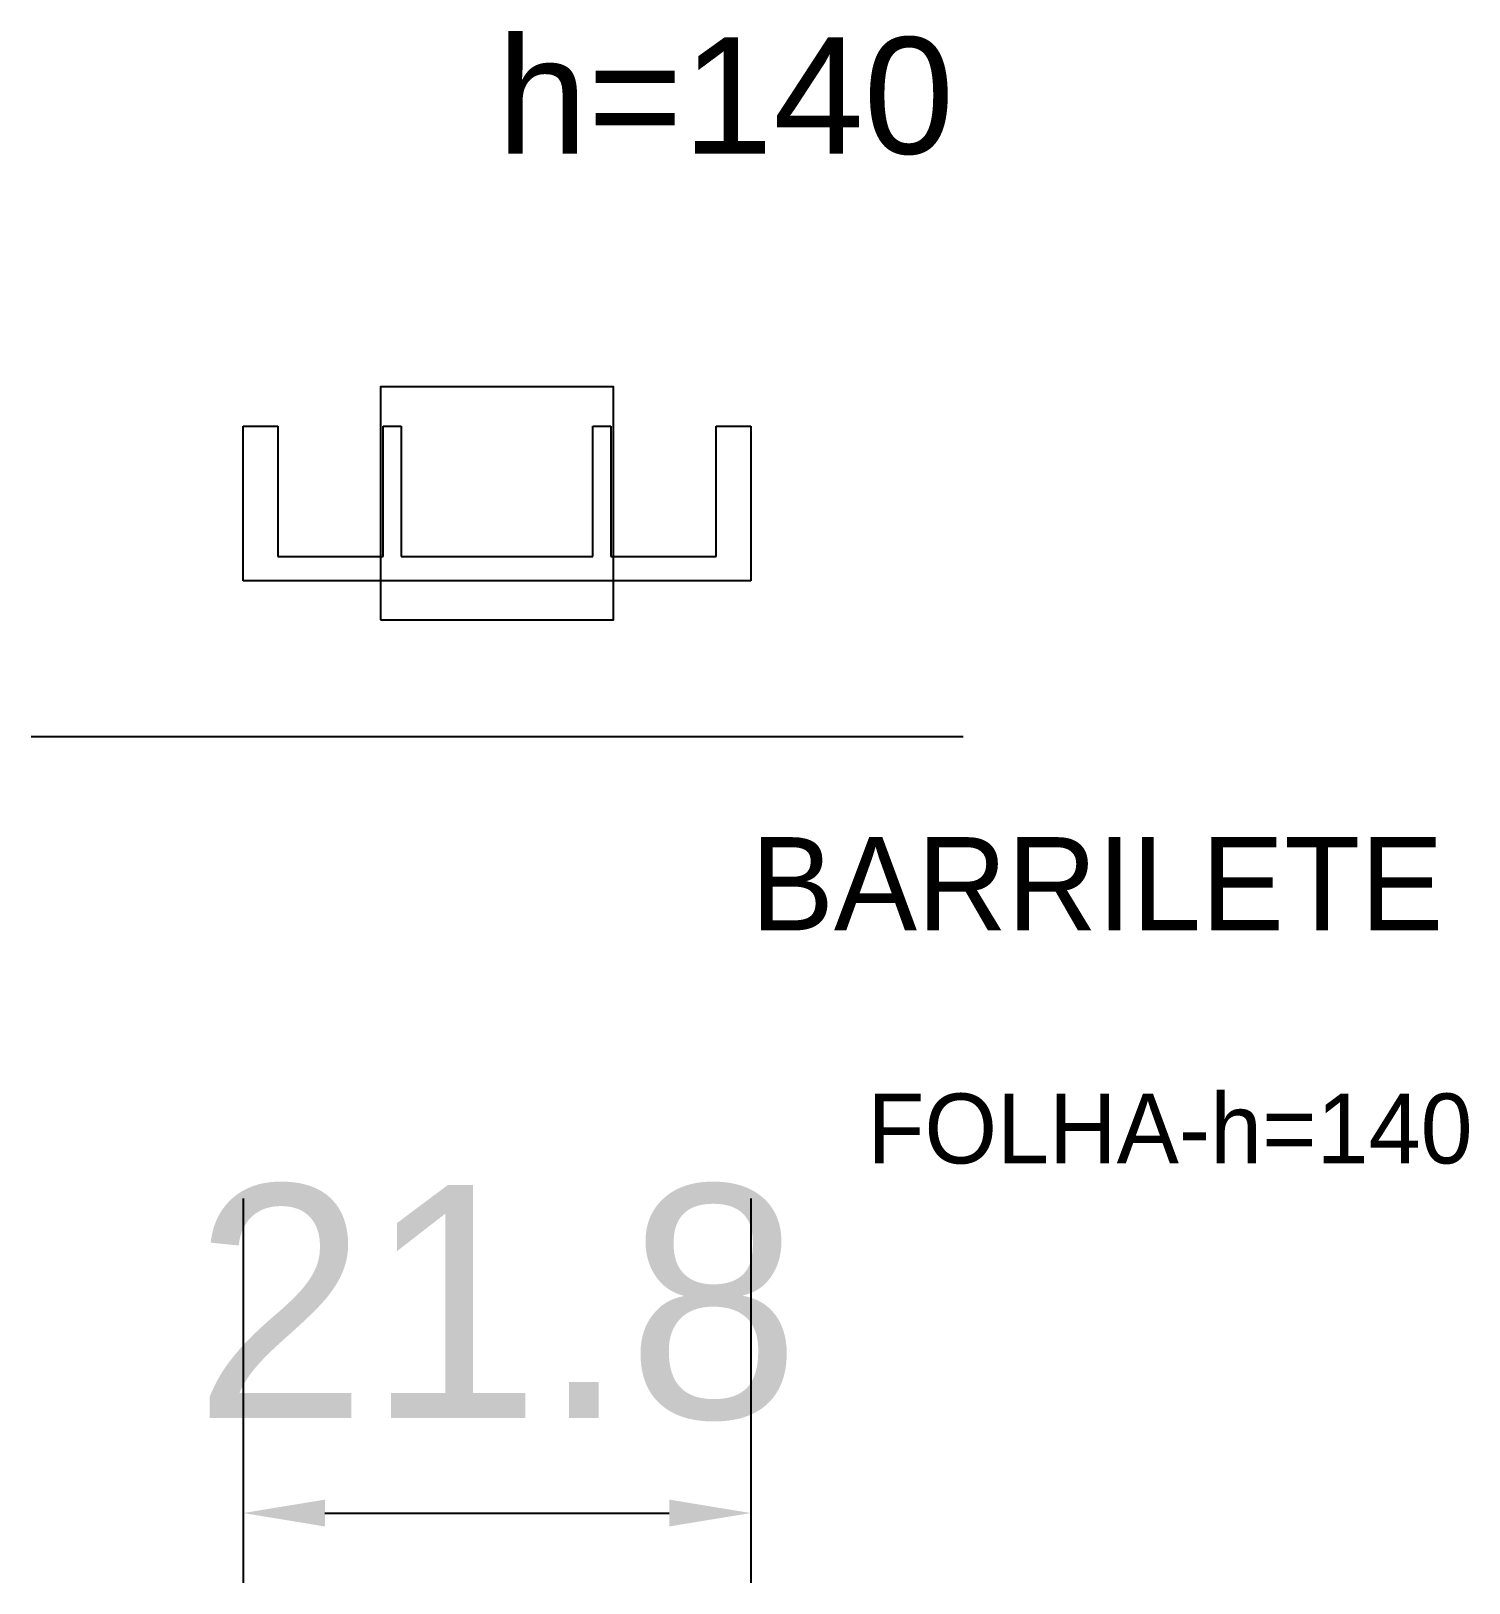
# Model space of a CAD drawing. Header units: metres. Extents: x 213.1 to 274.8, y 151.9 to 218.4.
import ezdxf

# ---------------------------------------------------------------- set-up
doc = ezdxf.new("R2010")
doc.units = ezdxf.units.M
for name, color, linetype in [('COTA', 241, 'CONTINUOUS'), ('FOLHA', 255, 'CONTINUOUS'), ('Hachura', 251, 'CONTINUOUS'), ('NOMENCLATURA', 7, 'CONTINUOUS'), ('Nível', 160, 'CONTINUOUS'), ('Painéis', 200, 'CONTINUOUS'), ('Pilares', 5, 'CONTINUOUS'), ('SARR_2.2x7', 40, 'CONTINUOUS')]:
    doc.layers.add(name, color=color, linetype=linetype)
doc.styles.add('ARIAL', font='Arial.ttf')
doc.dimstyles.new('EZ DXF', dxfattribs={"dimtxt": 10, "dimasz": 3.5, "dimexe": 3, "dimexo": 1.5, "dimgap": 1, "dimtad": 1, "dimdec": 1, "dimdsep": 46, "dimcen": 2.5, "dimazin": 3, "dimtfac": 1, "dimtmove": 0, "dimatfit": 3})

msp = doc.modelspace()

# ---------------------------------------------------------------- hatches: boundary and pattern name
at = {"layer": 'Hachura'}
h = msp.add_hatch(dxfattribs=at)
h.set_pattern_fill('ANSI31', scale=50)
h.paths.add_polyline_path([(243.98, 194.86), (222.2, 194.86), (222.2, 201.5), (223.68, 201.5), (223.68, 195.9), (228.2, 195.9), (228.2, 201.5), (228.98, 201.5), (228.98, 195.9), (237.2, 195.9), (237.2, 201.5), (237.98, 201.5), (237.98, 195.9), (242.5, 195.9), (242.5, 201.5), (243.98, 201.5)])
h = msp.add_hatch(dxfattribs=at)
h.set_pattern_fill('ANSI31', scale=50)
h.paths.add_polyline_path([(243.98, 194.86), (222.2, 194.86), (222.2, 201.5), (223.68, 201.5), (223.68, 195.9), (228.2, 195.9), (228.2, 201.5), (228.98, 201.5), (228.98, 195.9), (237.2, 195.9), (237.2, 201.5), (237.98, 201.5), (237.98, 195.9), (242.5, 195.9), (242.5, 201.5), (243.98, 201.5)])

# ---------------------------------------------------------------- linework, layer by layer
at = {"layer": 'Painéis', "color": 200}
for p, q in [((222.2, 194.86), (222.2, 201.5)), ((222.2, 201.5), (223.68, 201.5)), ((222.2, 194.86), (222.2, 201.5)), ((222.2, 201.5), (223.68, 201.5)), ((223.68, 201.5), (223.68, 195.9)), ((223.68, 201.5), (223.68, 195.9)), ((228.2, 195.9), (228.2, 201.5)), ((228.2, 201.5), (228.98, 201.5)), ((228.2, 195.9), (228.2, 201.5)), ((228.2, 201.5), (228.98, 201.5)), ((228.98, 201.5), (228.98, 195.9)), ((228.98, 201.5), (228.98, 195.9)), ((237.2, 195.9), (237.2, 201.5)), ((237.2, 201.5), (237.98, 201.5)), ((237.2, 195.9), (237.2, 201.5)), ((237.2, 201.5), (237.98, 201.5)), ((237.98, 201.5), (237.98, 195.9)), ((237.98, 201.5), (237.98, 195.9)), ((242.5, 195.9), (242.5, 201.5)), ((242.5, 201.5), (243.98, 201.5)), ((242.5, 195.9), (242.5, 201.5)), ((242.5, 201.5), (243.98, 201.5)), ((243.98, 201.5), (243.98, 194.86)), ((243.98, 201.5), (243.98, 194.86)), ((223.68, 195.9), (228.2, 195.9)), ((223.68, 195.9), (228.2, 195.9)), ((228.98, 195.9), (237.2, 195.9)), ((228.98, 195.9), (237.2, 195.9)), ((237.98, 195.9), (242.5, 195.9)), ((237.98, 195.9), (242.5, 195.9)), ((243.98, 194.86), (222.2, 194.86)), ((243.98, 194.86), (222.2, 194.86))]:
    msp.add_line(p, q, dxfattribs=at)
at = {"layer": 'Pilares'}
msp.add_lwpolyline([(228.09, 193.18), (238.09, 193.18), (238.09, 203.18), (228.09, 203.18)], close=True, dxfattribs=at)
msp.add_lwpolyline([(228.09, 193.18), (238.09, 193.18), (238.09, 203.18), (228.09, 203.18)], close=True, dxfattribs=at)
at = {"layer": 'SARR_2.2x7'}
msp.add_line((213.09, 188.18), (253.09, 188.18), dxfattribs=at)
msp.add_line((213.09, 188.18), (253.09, 188.18), dxfattribs=at)

# ---------------------------------------------------------------- texts
at = {"layer": 'FOLHA'}
msp.add_text('FOLHA-h=140', height=3, dxfattribs=at).set_placement((248.98, 169.86))
msp.add_text('FOLHA-h=140', height=3, dxfattribs=at).set_placement((248.98, 169.86))
at = {"layer": 'NOMENCLATURA', "insert": (233.09, 218.18), "char_height": 5, "attachment_point": 1, "style": 'ARIAL'}
msp.add_mtext('h=140', dxfattribs=at)
msp.add_mtext('h=140', dxfattribs=at)
at = {"layer": 'Nível'}
msp.add_text('BARRILETE', height=4, dxfattribs=at).set_placement((243.98, 179.86))
msp.add_text('BARRILETE', height=4, dxfattribs=at).set_placement((243.98, 179.86))

# ---------------------------------------------------------------- dimensions: what is measured, and where the dimension line sits
at = {"layer": 'COTA'}
msp.add_linear_dim(base=(222.2, 154.86), p1=(222.2, 169.86), p2=(243.98, 169.86), dimstyle='EZ DXF', dxfattribs=at).render()
msp.add_linear_dim(base=(222.2, 154.86), p1=(222.2, 169.86), p2=(243.98, 169.86), dimstyle='EZ DXF', dxfattribs=at).render()

doc.saveas('drawing.dxf')
